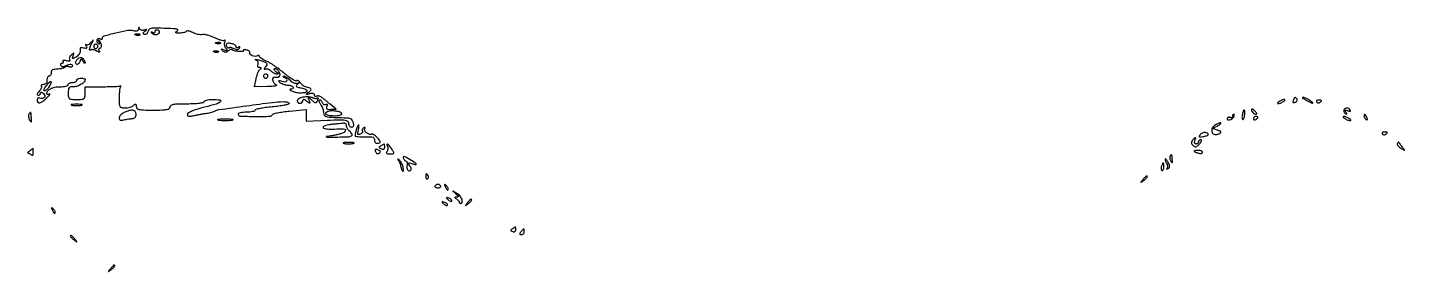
# Model space of a CAD drawing. Extents: x 123 to 7564, y 148 to 3762.
# Drawn here: x 3573 to 4221, y 3647 to 3762 of the extents above; entities that cross this region are included whole.
import ezdxf

# ---------------------------------------------------------------- set-up
doc = ezdxf.new("R2010")
doc.units = 0

msp = doc.modelspace()

# ---------------------------------------------------------------- linework, layer by layer
for points in [[(3625.078947, 3761.133369, -0.13464), (3624.893402, 3760.583384, -0.163544), (3624.463729, 3760.254341, -0.10692), (3623.762206, 3760.172394, -0.039779), (3622.779344, 3760.347452, 0.108887), (3620.02035, 3760.454718, 0.015468), (3614.437437, 3759.270638, 0.00973), (3608.78268, 3757.77007, 0.334709), (3608, 3756.731859, -0.133612), (3607.924808, 3756.4555, -0.190424), (3607.726548, 3756.300625, -0.142619), (3607.425421, 3756.299576, -0.06854), (3607.069098, 3756.457295, 0.100828), (3606.669126, 3756.604475, 0.098348), (3606.239685, 3756.585377, 0.097513), (3605.847224, 3756.403043, 0.097277), (3605.552786, 3756.08541, 0.122829), (3605.419622, 3755.668465, 0.100768), (3605.483269, 3755.203881, 0.091035), (3605.735154, 3754.762499, 0.079435), (3606.138197, 3754.41459, 0.032296), (3606.63553, 3754.149953, 0.39753), (3606.821037, 3754.213973, 0.237357), (3606.825078, 3754.472238, 0.018816), (3606.494183, 3755.095492, -0.016184), (3606.221268, 3755.603071, -0.132411), (3606.170066, 3755.858705, -0.551891), (3606.269733, 3755.912714, -0.056648), (3606.535286, 3755.721056, -0.103999), (3607.255181, 3754.723687, -0.08342), (3607.585393, 3753.438503, -0.1143), (3607.436272, 3752.399645, -0.309505), (3606.852499, 3752, 0.140028), (3606.539352, 3751.910547, 0.191222), (3606.36672, 3751.676943, 0.138231), (3606.372476, 3751.32133, 0.065762), (3606.56166, 3750.900232, -0.072928), (3606.751144, 3750.46184, -0.485002), (3606.628536, 3750.297432, -0.11809), (3606.195721, 3750.388883, -0.01202), (3605.25216, 3750.865048, 0.035541), (3604.444307, 3751.226146, 0.04641), (3603.661794, 3751.431413, 0.054202), (3603.011667, 3751.467522, 0.185222), (3602.631483, 3751.29815, -0.29306), (3602.231095, 3751.210613, -0.352437), (3602.039404, 3751.531715, -0.058815), (3602.343171, 3752.68761, -0.018887), (3603.055166, 3754.315741, 0.001388), (3603.729098, 3755.720765, 0.283273), (3603.713269, 3755.867285, 0.481273), (3603.605931, 3755.868787, 0.001792), (3602.706289, 3754.765544, -0.047174), (3602.109192, 3754.155636, -0.069547), (3601.476321, 3753.75633, -0.092715), (3600.907702, 3753.617729, -0.200062), (3600.490798, 3753.765544, 0.070104), (3600.249886, 3753.928829, 0.55748), (3600.157617, 3753.870793, 0.114062), (3600.22216, 3753.601147, 0.015921), (3600.496047, 3753.092476, -0.048193), (3600.801212, 3752.426112, -0.330841), (3600.699121, 3752.102819, -0.200618), (3600.27457, 3752.003444, -0.022436), (3599.283143, 3752.215705, 0.034569), (3598.312218, 3752.399081, 0.180098), (3597.791832, 3752.272385, 0.247181), (3597.577665, 3751.871782, 0.064408), (3597.669696, 3751.123229, -0.124983), (3597.671369, 3750.392983, -0.072919), (3597.334935, 3749.579072, -0.064131), (3596.718869, 3748.794445, -0.056198), (3595.897939, 3748.150981, -0.007408), (3594.578537, 3747.364203, -0.196195), (3594.179479, 3747.309829, -0.424595), (3594.042141, 3747.552108, -0.019764), (3594.377906, 3748.542424, 0.011065), (3594.724656, 3749.509493, 0.356762), (3594.641728, 3749.727673, 0.303139), (3594.388688, 3749.710829, 0.009397), (3593.533903, 3749.028137, 0.059058), (3593.003849, 3748.470554, 0.070533), (3592.655711, 3747.835231, 0.08304), (3592.534892, 3747.222714, 0.146695), (3592.667382, 3746.72917, -0.158396), (3592.760928, 3746.345898, -0.306247), (3592.57363, 3746.109071, -0.114736), (3592.041375, 3746.067031, -0.026537), (3591.154992, 3746.249218, 0.031261), (3590.363101, 3746.404205, 0.085703), (3589.795696, 3746.381374, 0.221554), (3589.54813, 3746.194238, 0.266299), (3589.557637, 3745.906741, -0.100926), (3589.684758, 3745.561074, -0.17748), (3589.624995, 3745.266355, -0.167729), (3589.384288, 3745.068877, -0.088908), (3589, 3745, 0.103494), (3588.622705, 3744.921059, 0.179156), (3588.394897, 3744.701458, 0.165631), (3588.354845, 3744.371814, 0.086767), (3588.510081, 3743.983688, 0.116), (3588.840427, 3743.652775, 0.101027), (3589.300578, 3743.482762, 0.093736), (3589.82056, 3743.500646, 0.084543), (3590.319098, 3743.705568, -0.048346), (3591.652368, 3744.369559, -0.084844), (3592.85766, 3744.609069, -0.145317), (3593.671792, 3744.390978, -0.260794), (3594, 3743.804527, -0.161082), (3593.886476, 3743.461291, -0.151617), (3593.588094, 3743.243272, -0.110805), (3593.134317, 3743.193446, -0.063852), (3592.597766, 3743.32411, 0.05401), (3592.010855, 3743.479294, 0.054833), (3591.407365, 3743.504062, 0.060404), (3590.877699, 3743.402636, 0.119448), (3590.514432, 3743.181099, -0.090761), (3590.122335, 3742.910326, -0.030626), (3589.470385, 3742.663354, -0.029292), (3588.700385, 3742.47303, -0.029665), (3587.916667, 3742.375, 0.00888), (3585.560113, 3742.179229, 0.086676), (3584.601221, 3741.910167, 0.200064), (3584.153505, 3741.409275, 0.083817), (3584, 3740.5, -0.064853), (3583.925306, 3739.926543, -0.082425), (3583.70625, 3739.440625, -0.098894), (3583.381354, 3739.115568, -0.148195), (3583, 3739, 0.191087), (3582.618118, 3738.848523, 0.088204), (3582.29375, 3738.4125, 0.068025), (3582.073693, 3737.765418, 0.048028), (3582, 3737, -0.07172), (3581.883106, 3736.189264, -0.102443), (3581.541667, 3735.55, -0.11401), (3581.006838, 3735.144249, -0.105888), (3580.333333, 3735, 0.038554), (3579.738102, 3734.954034, 0.10953), (3579.352724, 3734.803526, 0.2467), (3579.233148, 3734.582829, 0.202239), (3579.335515, 3734.331152, -0.225806), (3579.47323, 3733.943361, -0.068493), (3579.321096, 3733.320877, -0.053499), (3578.932883, 3732.58128, -0.036341), (3578.347194, 3731.831152, 0.027844), (3577.741391, 3731.081841, 0.089375), (3577.465655, 3730.505056, 0.231272), (3577.531435, 3730.157192, 0.236611), (3577.845012, 3730, 0.088782), (3578.285992, 3730.078924, 0.09493), (3578.660722, 3730.305332, 0.099941), (3578.911416, 3730.642891, 0.110337), (3579, 3731.039427, -0.197282), (3579.119674, 3731.330929, -0.247291), (3579.394288, 3731.417933, -0.10782), (3579.836167, 3731.234824, -0.03513), (3580.389335, 3730.789427, -0.138605), (3580.997245, 3729.791691, -0.252654), (3580.791816, 3728.886569, -0.203051), (3579.839135, 3728.424008, -0.104822), (3578.50735, 3728.635553, 0.1125), (3578.060143, 3728.699646, 0.147571), (3577.678201, 3728.54942, 0.136391), (3577.422878, 3728.200651, 0.090449), (3577.333333, 3727.709699, 0.191087), (3577.728098, 3726.714472, 0.267416), (3578.623555, 3726.444379, 0.106719), (3580.09275, 3727.140162, 0.030723), (3582, 3728.800676, 0.009815), (3582.885266, 3729.707465, 0.034848), (3583.398438, 3730.336776, 0.294611), (3583.406426, 3730.529581, 0.406343), (3583.25, 3730.572414, -0.052328), (3582.770863, 3730.369786, -0.107809), (3582.367188, 3730.337121, -0.174363), (3582.104689, 3730.473548, -0.188755), (3582, 3730.740983, -0.173361), (3582.460432, 3732.029031, -0.100391), (3583.749672, 3733.080288, -0.074794), (3585.73611, 3733.77102, -0.046367), (3588.2, 3734, 0.024859), (3589.656214, 3734.072444, 0.039498), (3590.88375, 3734.29375, 0.047003), (3591.756138, 3734.613443, 0.289071), (3592, 3735, -0.191087), (3592.151477, 3735.381882, -0.088204), (3592.5875, 3735.70625, -0.068025), (3593.234582, 3735.926307, -0.048028), (3594, 3736, 0.048028), (3594.765418, 3736.073693, 0.068025), (3595.4125, 3736.29375, 0.088204), (3595.848523, 3736.618118, 0.191087), (3596, 3737, -0.191087), (3596.151477, 3737.381882, -0.088204), (3596.5875, 3737.70625, -0.068025), (3597.234582, 3737.926307, -0.048028), (3598, 3738, -0.027026), (3598.766349, 3737.958548, -0.042582), (3599.4125, 3737.832143, -0.052312), (3599.867373, 3737.648967, -0.277684), (3600, 3737.428571, -0.192305), (3599.555148, 3736.314712, -0.061964), (3598.154518, 3735.165567, -0.058288), (3596.33627, 3734.294258, -0.082795), (3594.571429, 3734, 0.044536), (3593.19572, 3733.87722, 0.172724), (3592.464286, 3733.458333, 0.148103), (3592.098087, 3732.626178, 0.030131), (3592, 3731, 0.033956), (3592.120733, 3729.224263, 0.200505), (3592.583333, 3728.4375, 0.14616), (3593.561635, 3728.076799, 0.015744), (3596, 3728, 0.015744), (3598.438365, 3728.076799, 0.14616), (3599.416667, 3728.4375, 0.200505), (3599.879267, 3729.224263, 0.033956), (3600, 3731), (3600, 3734), (3607.418213, 3734, 0.004177), (3610.35648, 3734.024546, 0.005422), (3613.048538, 3734.098731, 0.004127), (3615.298889, 3734.203781, 0.048114), (3616.168213, 3734.336105, -0.012746), (3616.645572, 3734.443714, -0.084827), (3616.888475, 3734.450269, -0.606207), (3616.913033, 3734.38053, -0.077535), (3616.75, 3734.252772, 0.216651), (3616.455175, 3733.851935, 0.016959), (3616.220313, 3732.512273, 0.020677), (3616.05451, 3730.830818, 0.014236), (3616, 3728.916667, 0.010252), (3616.06316, 3725.836688, 0.119737), (3616.392373, 3724.688988, 0.220661), (3617.145137, 3724.153003, 0.04613), (3618.8, 3724, 0.038105), (3619.960023, 3724.088534, 0.034792), (3621.13, 3724.3525, 0.036597), (3622.142664, 3724.739019, 0.087124), (3622.8, 3725.2, -0.02847), (3623.415653, 3725.749269, -0.273085), (3623.75, 3725.795833, -0.272121), (3623.953202, 3725.525534, -0.028321), (3624, 3724.7, 0.214502), (3624.393721, 3723.824471, 0.129774), (3625.426471, 3723.303125, 0.046181), (3627.532674, 3723.055379, 0.006198), (3632, 3723, 0.006994), (3636.191484, 3723.05863, 0.039364), (3638.416667, 3723.296875, 0.093584), (3639.586019, 3723.753078, 0.258593), (3640, 3724.5, -0.258593), (3640.413981, 3725.246922, -0.093584), (3641.583333, 3725.703125, -0.039364), (3643.808516, 3725.94137, -0.006994), (3648, 3726, 0.010616), (3651.198174, 3726.067911, 0.020476), (3653.75, 3726.28125, 0.01702), (3655.659026, 3726.586179, 0.358912), (3656, 3727, -0.295869), (3656.251055, 3727.387127, -0.04382), (3657.175, 3727.70625, -0.037669), (3658.467056, 3727.92761, -0.023598), (3660, 3728, -0.034756), (3663.397191, 3727.763572, -0.622326), (3663.660482, 3726.965005, -0.123515), (3661.753193, 3725.847125, -0.010905), (3656.317055, 3724.386155, 0.014144), (3653.283839, 3723.549877, 0.021712), (3650.715991, 3722.639436, 0.019267), (3648.74721, 3721.753915, 0.202276), (3648.183127, 3721.098214, 0.143918), (3648.167145, 3720.468927, 0.27701), (3648.516823, 3720.129959, 0.095771), (3649.382157, 3720.096697, 0.014064), (3651.116071, 3720.413407, -0.004584), (3652.613924, 3720.716448, -0.003133), (3654.320662, 3721.034413, -0.003157), (3655.969846, 3721.320238, -0.006374), (3657.273417, 3721.520648, 0.016071), (3658.413718, 3721.718663, 0.015756), (3659.546567, 3721.990596, 0.015849), (3660.523776, 3722.29159, 0.055829), (3661.117217, 3722.572444, -0.103767), (3662.853498, 3723.19991, -0.001042), (3675.925552, 3725.014119, -0.002812), (3688.10493, 3726.608867, -0.027858), (3693.25, 3726.96378, -0.030902), (3694.303553, 3726.912522, -0.048186), (3695.192187, 3726.726184, -0.061916), (3695.808681, 3726.445931, -0.260796), (3696, 3726.104081, -0.34502), (3695.700375, 3725.721556, -0.010996), (3693.65, 3725.263315, -0.016979), (3691.066976, 3724.836044, -0.010422), (3688, 3724.5, 0.010422), (3684.933024, 3724.163956, 0.016979), (3682.35, 3723.736685, 0.010996), (3680.299625, 3723.278444, 0.34502), (3680, 3722.895919, -0.309583), (3679.761698, 3722.54793, -0.037406), (3678.825, 3722.263176, -0.033989), (3677.533107, 3722.064765, -0.021113), (3676, 3722, 0.023598), (3674.467056, 3721.92761, 0.037669), (3673.175, 3721.70625, 0.04382), (3672.251055, 3721.387127, 0.295869), (3672, 3721, 0.40439), (3672.820561, 3720.151348, 0.006886), (3679.909649, 3720.010381, 0.007191), (3686.999995, 3720.069037, 0.307659), (3688.166667, 3720.901218, -0.249291), (3688.599121, 3721.286602, -0.010448), (3690.678646, 3721.748108, -0.015923), (3693.255805, 3722.178963, -0.010412), (3696.25, 3722.518706), (3704, 3723.234975), (3704, 3720.538379), (3704, 3717.841783), (3714, 3718.2275, -0.003909), (3719.977393, 3718.41127, -0.041038), (3722.419567, 3718.266734, -0.140447), (3723.556736, 3717.758617, -0.221394), (3724, 3716.806608, 0.076296), (3724.105938, 3716.116396, 0.089456), (3724.413124, 3715.530691, 0.100749), (3724.870038, 3715.139148, 0.127607), (3725.40638, 3715, 0.121219), (3725.968104, 3715.138214, 0.169691), (3726.318305, 3715.512551, 0.120594), (3726.429127, 3716.136109, 0.047946), (3726.289749, 3717, 0.08046), (3725.711504, 3718.30764, 0.180812), (3724.851895, 3718.942474, 0.0602), (3723.178536, 3719.209255, 0.003506), (3718, 3719.368968, -0.01), (3714.785624, 3719.509906, -0.083865), (3713.376098, 3719.841656, -0.189054), (3712.68141, 3720.518233, -0.0939), (3712.3874, 3721.73198, 0.044944), (3712.250842, 3722.699384, 0.03086), (3711.931906, 3723.761333, 0.031186), (3711.493637, 3724.753878, 0.053691), (3710.994899, 3725.506146, -0.04135), (3710.550444, 3726.141969, -0.057719), (3710.27279, 3726.777135, -0.072846), (3710.190346, 3727.317651, -0.200453), (3710.333961, 3727.667294, -0.230512), (3710.620612, 3727.766213, -0.141918), (3710.955673, 3727.623454, -0.085654), (3711.295745, 3727.231924, -0.044499), (3711.581246, 3726.648872, 0.070135), (3711.901116, 3726.072223, 0.100362), (3712.337889, 3725.685845, 0.123725), (3712.819757, 3725.548325, 0.147397), (3713.274724, 3725.669788, -0.082574), (3713.670782, 3725.832035, -0.340389), (3713.891013, 3725.730459, -0.180784), (3713.933761, 3725.38962, -0.03338), (3713.743679, 3724.774423, 0.086174), (3713.599996, 3724.044969, 0.242198), (3713.820836, 3723.590911, 0.146492), (3714.440646, 3723.36329, 0.029305), (3715.631566, 3723.360378), (3718.11565, 3723.5), (3715.307825, 3725.774839, -0.000065), (3714.140233, 3726.721049, -0.000062), (3712.953904, 3727.682942, -0.000061), (3711.905883, 3728.533122, -0.000221), (3711.237379, 3729.076056, 0.062607), (3710.680969, 3729.422965, 0.062473), (3710.05561, 3729.621679, 0.068354), (3709.458792, 3729.649385, 0.116388), (3708.987379, 3729.4922, -0.096311), (3708.610757, 3729.349774, -0.174122), (3708.290042, 3729.406569, -0.171506), (3708.075497, 3729.655659, -0.093098), (3708, 3730.057614, 0.186466), (3707.83148, 3730.493781, 0.143261), (3707.39209, 3730.762459, 0.088718), (3706.681566, 3730.824615, 0.039295), (3705.75, 3730.666368, -0.003555), (3704.315699, 3730.315817, -0.323624), (3704.126069, 3730.394515, -0.383105), (3704.159699, 3730.579042, -0.004057), (3705.27939, 3731.43147, 0.064122), (3706.192909, 3732.318441, 0.342674), (3706.200582, 3732.968269, 0.155948), (3705.413398, 3733.52189, 0.016792), (3703.239502, 3734.123409, -0.103329), (3702.879061, 3734.294108, -0.025348), (3702.374059, 3734.718521, -0.02488), (3701.833314, 3735.274558, -0.022587), (3701.331761, 3735.899193, 0.048896), (3700.83217, 3736.458474, 0.076308), (3700.297149, 3736.817999, 0.106031), (3699.813218, 3736.930328, 0.203284), (3699.450182, 3736.783516, -0.326785), (3698.931389, 3736.703139, -0.018736), (3697.44285, 3737.546451, -0.022707), (3695.631929, 3738.780918, -0.0141), (3693.618421, 3740.382454, 0.013394), (3691.42039, 3742.135832, 0.011967), (3689.048849, 3743.838294, 0.012098), (3686.844572, 3745.265174, 0.036114), (3685.25, 3746.091477, -0.019776), (3684.005087, 3746.685866, -0.028139), (3682.954688, 3747.317307, -0.027372), (3682.182578, 3747.90702, -0.219373), (3682, 3748.303128, 0.137176), (3681.926227, 3748.566969, 0.190924), (3681.732759, 3748.713491, 0.140158), (3681.438537, 3748.711249, 0.066962), (3681.090242, 3748.555773, -0.158896), (3680.011877, 3748.293688, -0.075908), (3678.606969, 3748.620071, -0.096665), (3677.58469, 3749.278965, -0.353488), (3677.494496, 3749.991095, 0.244808), (3677.519402, 3750.329787, 0.113366), (3677.25102, 3750.695923, 0.073018), (3676.715028, 3751.036997, 0.041313), (3675.987373, 3751.293051, 0.028569), (3675.254248, 3751.440637, 0.075686), (3674.720938, 3751.435543, 0.199328), (3674.479063, 3751.285869, 0.302975), (3674.470759, 3751.047313, -0.561349), (3674.234792, 3750.582153, -0.037088), (3672.394447, 3750.574479, -0.031171), (3670.304201, 3750.852631, -0.148779), (3669.253705, 3751.412961, 0.196856), (3668.934094, 3751.546833, 0.07416), (3668.444699, 3751.477801, 0.058807), (3667.871427, 3751.23159, 0.042421), (3667.299628, 3750.833706, -0.05055), (3666.568404, 3750.342298, -0.129948), (3665.953501, 3750.196863, -0.135069), (3665.362244, 3750.376339, -0.056557), (3664.707618, 3750.901627, -0.017294), (3664.132265, 3751.522954, -0.455881), (3664.16096, 3751.722179, -0.222726), (3664.452426, 3751.761464, -0.008803), (3665.5, 3751.412067, 0.009619), (3666.55408, 3751.062409, 0.228296), (3666.855168, 3751.10725, 0.436444), (3666.88784, 3751.321958, 0.018394), (3666.328145, 3751.974676, -0.078459), (3665.923081, 3752.58095, -0.057887), (3665.671245, 3753.349199, -0.057876), (3665.602192, 3754.154889, -0.078344), (3665.737474, 3754.871855, 0.025577), (3665.913488, 3755.458005, 0.114611), (3665.917885, 3755.814006, 0.400054), (3665.776447, 3755.90949, 0.142748), (3665.535508, 3755.792845, -0.220784), (3665.010339, 3755.630476, -0.031522), (3663.876276, 3755.857723, -0.030941), (3662.486216, 3756.322465, -0.021812), (3660.986804, 3757.006732, 0.026401), (3659.399114, 3757.713759, 0.026263), (3657.743006, 3758.250927, 0.027208), (3656.250387, 3758.563972, 0.085856), (3655.231886, 3758.544657, -0.068031), (3654.284069, 3758.493044, -0.03157), (3653.061877, 3758.670979, -0.030548), (3651.781353, 3759.023676, -0.037201), (3650.638196, 3759.512681, 0.030494), (3649.604286, 3759.971435, 0.045787), (3648.652399, 3760.229894, 0.056394), (3647.90451, 3760.275535, 0.246176), (3647.535173, 3760.056911, -0.155052), (3647.17223, 3759.745224, -0.037297), (3646.411873, 3759.48703, -0.034776), (3645.452954, 3759.309295, -0.028444), (3644.411475, 3759.25, -0.014946), (3643.216045, 3759.285741, -0.134791), (3642.72512, 3759.452659, -0.450077), (3642.690276, 3759.720751, -0.072483), (3643.143237, 3760.109687, 0.183508), (3643.562934, 3760.669825, 0.439566), (3643.322547, 3761.06347, 0.035652), (3641.614969, 3761.274581, 0.001658), (3635.787985, 3761.556932, 0.010685), (3632.615641, 3761.632228, 0.065028), (3630.990767, 3761.423907, 0.136506), (3630.054658, 3760.877035, 0.116374), (3629.465989, 3759.892841, -0.057837), (3629.156235, 3759.204543, -0.092803), (3628.731227, 3758.723371, -0.12767), (3628.263407, 3758.521012, -0.178836), (3627.821241, 3758.610479, -0.11163), (3627.476971, 3758.94828, -0.194932), (3627.403577, 3759.335104, -0.139208), (3627.62323, 3759.763092, -0.04995), (3628.143237, 3760.219332, 0.006774), (3628.841403, 3760.732559, 0.415325), (3628.860458, 3760.87175, 0.311027), (3628.703141, 3760.923268, 0.005614), (3627.814608, 3760.650509, -0.070147), (3627.13406, 3760.534383, -0.080735), (3626.481637, 3760.621123, -0.091963), (3625.957664, 3760.891718, -0.131835), (3625.643555, 3761.306177, 0.021269), (3625.412641, 3761.811144, 0.364004), (3625.256816, 3761.877243, 0.29467), (3625.134584, 3761.732318, 0.017462)], [(3634.825, 3759.496945, -0.168337), (3634.227943, 3758.731112, -0.126236), (3633.206947, 3758.388321, -0.121994), (3632.119441, 3758.575016, -0.152265), (3631.349462, 3759.243575, -0.039272), (3631.146525, 3759.638118, -0.351014), (3631.196532, 3759.812954, -0.269018), (3631.405882, 3759.832155, -0.029869), (3631.845492, 3759.595492, 0.075745), (3632.287012, 3759.407583, 0.152878), (3632.660863, 3759.42713, 0.186902), (3632.908312, 3759.646438, 0.119584), (3633, 3760.024316, -0.100539), (3633.082876, 3760.432308, -0.135789), (3633.315781, 3760.725841, -0.136687), (3633.665131, 3760.856716, -0.102482), (3634.075, 3760.808333, -0.087742), (3634.46079, 3760.599183, -0.095152), (3634.73875, 3760.2753, -0.10085), (3634.866445, 3759.888012, -0.111993)], [(3604, 3753, 0.099038), (3604.076342, 3752.618362, 0.097945), (3604.29375, 3752.29375, 0.097945), (3604.618362, 3752.076342, 0.099038), (3605, 3752, 0.099038), (3605.381638, 3752.076342, 0.097945), (3605.70625, 3752.29375, 0.097945), (3605.923658, 3752.618362, 0.099038), (3606, 3753, 0.099038), (3605.923658, 3753.381638, 0.097945), (3605.70625, 3753.70625, 0.097945), (3605.381638, 3753.923658, 0.099038), (3605, 3754, 0.099038), (3604.618362, 3753.923658, 0.097945), (3604.29375, 3753.70625, 0.097945), (3604.076342, 3753.381638, 0.099038)], [(3625.729167, 3758.395833, -0.126455), (3625.402231, 3758.202593, -0.060344), (3624.916927, 3758.123424, -0.05415), (3624.359369, 3758.160852, -0.051402), (3623.8125, 3758.316886, -0.054073), (3623.395823, 3758.538436, -0.470617), (3623.37858, 3758.720685, -0.168741), (3623.670344, 3758.862007, -0.018894), (3624.416667, 3758.921053, -0.028489), (3625.112848, 3758.910055, -0.077125), (3625.592839, 3758.799335, -0.208169), (3625.77538, 3758.614691, -0.296942)], [(3663.729167, 3754.395833, -0.126455), (3663.402231, 3754.202593, -0.060344), (3662.916927, 3754.123424, -0.05415), (3662.359369, 3754.160852, -0.051402), (3661.8125, 3754.316886, -0.054073), (3661.395823, 3754.538436, -0.470617), (3661.37858, 3754.720685, -0.168741), (3661.670344, 3754.862007, -0.018894), (3662.416667, 3754.921053, -0.028489), (3663.112848, 3754.910055, -0.077125), (3663.592839, 3754.799335, -0.208169), (3663.77538, 3754.614691, -0.296942)], [(3666.484684, 3753.975218, 0.12066), (3666.365559, 3753.607659, 0.100718), (3666.417877, 3753.199563, 0.091739), (3666.634594, 3752.81324, 0.080933), (3666.983688, 3752.510081, 0.041135), (3667.373694, 3752.311308, 0.089178), (3667.701458, 3752.241021, 0.166345), (3667.912815, 3752.305549, 0.240696), (3668, 3752.476167, -0.398007), (3668.142812, 3752.627155, -0.070256), (3668.569673, 3752.590941, -0.04407), (3669.19508, 3752.388538, -0.022583), (3669.939312, 3752.032479, 0.035961), (3670.879009, 3751.613394, 0.09845), (3671.594386, 3751.50429, 0.138475), (3672.149199, 3751.688224, 0.105868), (3672.59382, 3752.151804, 0.028766), (3672.843078, 3752.612373, 0.314545), (3672.809154, 3752.808878, 0.31702), (3672.613665, 3752.843716, 0.028992), (3672.154508, 3752.595492, -0.059905), (3671.712159, 3752.390526, -0.128178), (3671.339137, 3752.36839, -0.191402), (3671.095345, 3752.526006, -0.155906), (3671, 3752.824352, 0.270029), (3670.515576, 3753.655931, 0.066667), (3668.991466, 3754.269463, 0.066043), (3667.346718, 3754.463902, 0.256141)], [(3599.763631, 3745.9375, -0.007455), (3599.967778, 3745.135085, -0.501493), (3599.889665, 3745.041487, -0.226955), (3599.723472, 3745.132429, -0.004175), (3599.129926, 3745.971975, 0.024886), (3598.534604, 3746.744112, 0.257614), (3598.171861, 3746.880633, 0.246747), (3597.852015, 3746.648343, 0.023111), (3597.44901, 3745.727718, -0.058389), (3597.127235, 3745.114226, -0.089149), (3596.706655, 3744.68697, -0.119202), (3596.257895, 3744.508687, -0.175378), (3595.846657, 3744.594771, -0.324395), (3595.514734, 3745.4026, -0.109255), (3596.107862, 3746.61446, -0.091346), (3597.24662, 3747.604802, -0.217162), (3598.337585, 3747.720805, -0.093383), (3598.763283, 3747.483816, -0.050557), (3599.18442, 3747.054315, -0.047931), (3599.538084, 3746.513031, -0.054784)], [(3662.729167, 3750.395833, -0.126455), (3662.402231, 3750.202593, -0.060344), (3661.916927, 3750.123424, -0.05415), (3661.359369, 3750.160852, -0.051402), (3660.8125, 3750.316886, -0.054073), (3660.395823, 3750.538436, -0.470617), (3660.37858, 3750.720685, -0.168741), (3660.670344, 3750.862007, -0.018894), (3661.416667, 3750.921053, -0.028489), (3662.112848, 3750.910055, -0.077125), (3662.592839, 3750.799335, -0.208169), (3662.77538, 3750.614691, -0.296942)], [(3683.543591, 3745.983427, -0.019807), (3685.024027, 3745.352389, -0.170069), (3685.528128, 3744.854246, -0.245694), (3685.511713, 3744.255627, -0.043061), (3684.85869, 3743.291468, 0.016707), (3684.385955, 3742.667007, 0.106057), (3684.23062, 3742.302909, 0.527398), (3684.338964, 3742.193109, 0.090632), (3684.66938, 3742.317233, -0.135221), (3685.228974, 3742.472893, -0.074006), (3685.93858, 3742.369095, -0.064866), (3686.683747, 3742.034053, -0.058394), (3687.347952, 3741.509191, 0.041409), (3688.02303, 3740.937541, 0.038018), (3688.801988, 3740.466516, 0.040212), (3689.564577, 3740.155296, 0.09195), (3690.178571, 3740.078947, 0.012687), (3690.834577, 3740.134872, 0.347711), (3690.94992, 3740.248905, 0.326182), (3690.86819, 3740.395445, 0.011978), (3690.25, 3740.662281, -0.071224), (3689.772104, 3740.939557, -0.062637), (3689.367188, 3741.350721, -0.065538), (3689.093045, 3741.827588, -0.098026), (3689, 3742.297619, -0.240123), (3689.145772, 3742.583653, -0.23432), (3689.46547, 3742.637812, -0.092138), (3689.982198, 3742.371238, -0.031351), (3690.618324, 3741.810247, -0.10689), (3691.494554, 3740.450483, -0.180627), (3691.497307, 3739.111458, -0.240959), (3690.670195, 3738.352355, -0.160367), (3689.35868, 3738.415856, 0.306791), (3688.480526, 3738.211221, 0.234937), (3688.195753, 3737.239207, 0.114231), (3688.819852, 3735.779318, 0.129179), (3690, 3734.820285, -0.614255), (3690.01141, 3734.559106, -0.085831), (3689.337621, 3734.31959, -0.028523), (3687.792114, 3734.143778, -0.011063), (3685.638709, 3734.070285), (3679.777418, 3734), (3680.480493, 3737.747708, -0.024089), (3680.834753, 3739.236448, -0.027911), (3681.317265, 3740.611015, -0.028681), (3681.849152, 3741.710017, -0.124644), (3682.341783, 3742.232395, 0.025199), (3682.840807, 3742.586454, 0.298863), (3682.912433, 3742.800789, 0.308421), (3682.744423, 3742.946415, 0.02614), (3682.143011, 3742.984687, -0.112783), (3681.659769, 3743.100847, -0.151918), (3681.33627, 3743.409579, -0.136039), (3681.223559, 3743.876622, -0.083391), (3681.336834, 3744.435392, 0.08212), (3681.456954, 3745.020339, 0.090662), (3681.375159, 3745.591801, 0.098459), (3681.106956, 3746.061008, 0.117756), (3680.693823, 3746.356445, -0.106285), (3680.16042, 3746.719911, -0.707074), (3680.253293, 3746.902728, -0.038677), (3681.735705, 3746.590683, -0.019637)], [(3684, 3739, 0.099038), (3684.076342, 3738.618362, 0.097945), (3684.29375, 3738.29375, 0.097945), (3684.618362, 3738.076342, 0.099038), (3685, 3738, 0.099038), (3685.381638, 3738.076342, 0.097945), (3685.70625, 3738.29375, 0.097945), (3685.923658, 3738.618362, 0.099038), (3686, 3739, 0.099038), (3685.923658, 3739.381638, 0.097945), (3685.70625, 3739.70625, 0.097945), (3685.381638, 3739.923658, 0.099038), (3685, 3740, 0.099038), (3684.618362, 3739.923658, 0.097945), (3684.29375, 3739.70625, 0.097945), (3684.076342, 3739.381638, 0.099038)], [(3583.045837, 3734.085646, -0.034899), (3582.544112, 3733.287454, -0.041134), (3581.960389, 3732.612659, -0.045635), (3581.383601, 3732.142204, -0.149346), (3580.918131, 3732, -0.374626), (3580.686366, 3732.202001, -0.113726), (3580.731535, 3732.705605, -0.055983), (3581.084377, 3733.479489, -0.02565), (3581.703315, 3734.402059, -0.013729), (3583.135648, 3736.211239, -0.283536), (3583.766362, 3736.421027, -0.47168), (3583.981101, 3735.985264, -0.016948)], [(3696.438968, 3737.067439, 0.055105), (3697.234426, 3736.362511, 0.055938), (3698.160806, 3735.852481, 0.06141), (3699.078364, 3735.599678, 0.114045), (3699.843956, 3735.661771, -0.003923), (3700.825551, 3735.965619, -0.417088), (3700.937223, 3735.904908, -0.315657), (3700.889128, 3735.764027, -0.00329), (3700, 3735.124259, 0.071107), (3699.398774, 3734.553834, 0.382188), (3699.42378, 3734.140396, 0.133629), (3700.034506, 3733.795093, 0.012511), (3701.733769, 3733.408173, -0.044954), (3703.904801, 3732.763365, -0.36937), (3704.349454, 3731.918756, -0.307462), (3703.572113, 3731.192905, -0.040089), (3701.190983, 3731.015313, -0.058437), (3699.147613, 3731.266743, -0.044586), (3697.012651, 3731.993931, -0.207482), (3696.469066, 3732.584211, -0.512259), (3696.75, 3732.984687, 0.108349), (3697.822997, 3733.233779, 0.485626), (3697.94509, 3733.773, 0.155996), (3697.013347, 3734.383188, 0.053173), (3695.398826, 3734.650468, -0.038741), (3694.319157, 3734.797397, -0.033973), (3693.225069, 3735.11274, -0.035514), (3692.274156, 3735.536863, -0.080493), (3691.649532, 3736.012863, -0.031015), (3691.157086, 3736.601121, -0.469361), (3691.213235, 3736.827901, -0.177281), (3691.599363, 3736.866446, -0.010497), (3692.75, 3736.545007, 0.08189), (3694.174885, 3736.358736, 0.262958), (3694.962581, 3736.839186, 0.33936), (3694.847744, 3737.622829, 0.097162), (3693.75, 3738.337719, -0.026648), (3693.304021, 3738.545943, -0.208184), (3693.164896, 3738.721478, -0.405878), (3693.240699, 3738.85654, -0.054118), (3693.595012, 3738.921053, -0.12677), (3694.133613, 3738.82292, -0.036317), (3694.882117, 3738.409119, -0.034039), (3695.688948, 3737.801255, -0.030387)], [(3709.42137, 3728.754703, -0.211471), (3709.604856, 3728.825574, -0.398034), (3709.705987, 3728.720225, -0.075155), (3709.647804, 3728.315202, -0.018428), (3709.429297, 3727.676348, -0.031653), (3708.964364, 3726.661761, -0.279186), (3708.557306, 3726.421445, -0.167424), (3708.007084, 3726.617918, -0.011225), (3706.706879, 3727.706828, 0.00311), (3705.335411, 3728.893813, 0.197424), (3705.039051, 3728.991156, 0.488645), (3704.928892, 3728.826372, 0.007794), (3705.353327, 3727.608556, -0.009239), (3705.739478, 3726.490202, -0.370235), (3705.646775, 3726.267961, -0.289674), (3705.375789, 3726.294459, -0.007183), (3704.360271, 3727.108556, 0.024089), (3703.488846, 3727.760013, 0.132448), (3702.938739, 3727.948695, 0.241244), (3702.549694, 3727.781272, 0.091834), (3702.254045, 3727.25, -0.11234), (3701.692117, 3726.330178, -0.223597), (3700.910435, 3726.037116, -0.250016), (3700.253773, 3726.459175, -0.128083), (3700, 3727.433578, -0.281965), (3700.642724, 3728.482688, -0.069788), (3702.634097, 3729.169521, -0.062242), (3705.070275, 3729.336548, -0.095152), (3707.118517, 3728.82313, 0.047502), (3707.788381, 3728.585871, 0.053993), (3708.462618, 3728.492515, 0.061721), (3709.041997, 3728.546893, 0.143098)], [(4162, 3727, 0.027796), (4161.485814, 3726.625641, 0.102785), (4161.234375, 3726.315379, 0.335455), (4161.267727, 3726.122372, 0.190341), (4161.5, 3726.030626, 0.067616), (4161.987337, 3726.096832, 0.024967), (4162.646875, 3726.315379, 0.024204), (4163.352293, 3726.628962, 0.026766), (4164, 3727, 0.027796), (4164.514186, 3727.374359, 0.102785), (4164.765625, 3727.684621, 0.335455), (4164.732273, 3727.877628, 0.190341), (4164.5, 3727.969374, 0.067616), (4164.012663, 3727.903168, 0.024967), (4163.353125, 3727.684621, 0.024204), (4162.647707, 3727.371038, 0.026766)], [(4168.657916, 3727.550928, 0.051608), (4168.493177, 3726.939743, 0.239714), (4168.601415, 3726.602299, 0.241428), (4168.936961, 3726.492566, 0.052218), (4169.545184, 3726.655712, 0.066562), (4170.055808, 3726.934228, 0.097234), (4170.402011, 3727.309843, 0.122934), (4170.531775, 3727.720344, 0.155001), (4170.435239, 3728.104785, 0.044472), (4169.906647, 3728.811106, 0.293393), (4169.500895, 3728.922826, 0.204288), (4169.118312, 3728.597219, 0.024065)], [(4173.083333, 3728.635455, 0.052241), (4173.36807, 3728.43458, 0.005038), (4174.111979, 3728.02825, 0.006362), (4175.01216, 3727.562886, 0.004985), (4176, 3727.080288, 0.001053), (4177.688401, 3726.280547, 0.260205), (4177.849775, 3726.291678, 0.508695), (4177.85537, 3726.39989, 0.001461), (4176.55887, 3727.444834, 0.047554), (4175.248584, 3728.304069, 0.038854), (4173.709106, 3728.968987, 0.186537), (4173.132133, 3728.946594, 0.551243)], [(4179.613087, 3726.817021, 0.108766), (4179.88478, 3726.536973, 0.099739), (4180.257398, 3726.385962, 0.095385), (4180.673795, 3726.387618, 0.090093), (4181.069098, 3726.542705, 0.02679), (4181.852054, 3727.086603, 0.350126), (4181.929499, 3727.40792, 0.269722), (4181.618676, 3727.623697, 0.019984), (4180.543989, 3727.666667, 0.059057), (4180.024148, 3727.605052, 0.126631), (4179.669932, 3727.417083, 0.191218), (4179.534562, 3727.139071, 0.158515)], [(3573.504895, 3721.00792, 0.118045), (3573.338758, 3720.50418, 0.052895), (3573.35428, 3719.802616, 0.04826), (3573.530828, 3719.028601, 0.047411), (3573.853167, 3718.297893, 0.018392), (3574.374249, 3717.442207, 0.506817), (3574.599481, 3717.431193, 0.180088), (3574.723773, 3717.799913, 0.00669), (3574.657289, 3719.289267, 0.004736), (3574.520645, 3721.311681, 0.129144), (3574.346942, 3721.81259, 0.509253), (3574.074789, 3721.82296, 0.028323)], [(3593.75, 3725.294267, 0.029693), (3594.774707, 3725.159351, 0.017887), (3596, 3725.115502, 0.017887), (3597.225293, 3725.159351, 0.029693), (3598.25, 3725.294267, 0.142433), (3598.560023, 3725.453014, 0.611425), (3598.517188, 3725.600334, 0.039503), (3597.61149, 3725.701569, 0.008087), (3596, 3725.727636, 0.008087), (3594.38851, 3725.701569, 0.039503), (3593.482812, 3725.600334, 0.611425), (3593.439977, 3725.453014, 0.142433)], [(3618.25, 3721.779505, 0.04864), (3617.389326, 3721.255866, 0.051002), (3616.660937, 3720.583133, 0.056564), (3616.162306, 3719.869969, 0.124937), (3616, 3719.230554, 0.113634), (3616.14267, 3718.610899, 0.190451), (3616.531289, 3718.254766, 0.121446), (3617.21186, 3718.170144, 0.035974), (3618.25, 3718.369714, -0.015772), (3619.239365, 3718.601675, -0.01145), (3620.353125, 3718.799577, -0.011588), (3621.419939, 3718.938811, -0.024706), (3622.25, 3718.986345, 0.09622), (3622.970772, 3719.132192, 0.116482), (3623.529543, 3719.533994, 0.107274), (3623.880088, 3720.173035, 0.072124), (3624, 3721, 0.167628), (3623.566942, 3722.25543, 0.195359), (3622.478933, 3722.879255, 0.108559), (3620.680715, 3722.732328, 0.037912)], [(3714.25, 3722.287583, 0.100407), (3713.184548, 3721.636245, 0.479472), (3713.228907, 3721.023216, 0.122576), (3714.507562, 3720.541276, 0.022578), (3717.040963, 3720.360179, 0.021639), (3718.624191, 3720.387183, 0.045246), (3719.841587, 3720.572116, 0.071222), (3720.593449, 3720.875378, 0.355694), (3720.743067, 3721.2708, 0.234774), (3720.017665, 3721.999768, 0.042857), (3718.113454, 3722.467769, 0.044547), (3715.967885, 3722.610224, 0.081637)], [(4140, 3719.940983, -0.098926), (4139.928183, 3719.581552, -0.176081), (4139.726548, 3719.362055, -0.169366), (4139.42443, 3719.318355, -0.090666), (4139.069098, 3719.457295, 0.098778), (4138.670023, 3719.605987, 0.097883), (4138.243077, 3719.590866, 0.098006), (4137.854417, 3719.414527, 0.0993), (4137.564335, 3719.104097, 0.172277), (4137.493301, 3718.774659, 0.22878), (4137.658583, 3718.521641, 0.124747), (4138.078187, 3718.394544, 0.047944), (4138.691028, 3718.425158, 0.118079), (4139.77817, 3718.860383, 0.08046), (4140.732245, 3719.797521, 0.165615), (4140.987043, 3720.60536, 0.407575), (4140.583333, 3721, 0.17612), (4140.360727, 3720.919079, 0.092762), (4140.171354, 3720.688914, 0.072929), (4140.043166, 3720.346148, 0.053119)], [(4144.710511, 3721.000996, 0.035403), (4144.561413, 3720.204277, 0.046191), (4144.545175, 3719.463209, 0.053867), (4144.650859, 3718.875887, 0.184955), (4144.881739, 3718.573089, 0.341192), (4145.161696, 3718.602321, 0.097361), (4145.430887, 3718.983375, 0.056189), (4145.650142, 3719.671002, 0.028466), (4145.776657, 3720.572093, 0.013178), (4145.884654, 3722.491014, 0.314324), (4145.604343, 3722.919583, 0.433652), (4145.222768, 3722.741866, 0.0152)], [(4149, 3723.098444, 0.157897), (4149.254536, 3722.312518, 0.069007), (4150.021539, 3721.512308, 0.076948), (4150.892915, 3721.018937, 0.301864), (4151.465672, 3721.149864, 0.297152), (4151.505656, 3721.367062, 0.045304), (4151.28958, 3721.775917, 0.03842), (4150.911277, 3722.269923, 0.023968), (4150.399141, 3722.789427, 0.036357), (4149.861158, 3723.217338, 0.09576), (4149.410998, 3723.412089, 0.218285), (4149.126309, 3723.350678, 0.236389)], [(4192.542705, 3723.069098, 0.124968), (4192.413429, 3722.658364, 0.100781), (4192.480308, 3722.199089, 0.090333), (4192.734317, 3721.761221, 0.078004), (4193.138197, 3721.41459, 0.028061), (4193.635061, 3721.144784, 0.388403), (4193.814409, 3721.20018, 0.257747), (4193.820434, 3721.43396, 0.018709), (4193.490464, 3722.01543, -0.036589), (4193.171809, 3722.626867, -0.348029), (4193.243292, 3722.892848, -0.233523), (4193.575496, 3722.953158, -0.021797), (4194.387893, 3722.681393, 0.030019), (4195.054003, 3722.470671, 0.134966), (4195.458724, 3722.479553, 0.342795), (4195.596607, 3722.672668, 0.128996), (4195.492921, 3723.011454, 0.105913), (4194.82918, 3723.703376, 0.144903), (4194.010926, 3723.963087, 0.148242), (4193.196931, 3723.733591, 0.11249)], [(4202, 3720.059017, 0.088797), (4202.072509, 3719.65395, 0.053277), (4202.290385, 3719.21498, 0.051183), (4202.610411, 3718.810572, 0.061454), (4202.988546, 3718.507079, 0.1144), (4203.325929, 3718.393111, 0.32948), (4203.525685, 3718.512472, 0.155351), (4203.556862, 3718.868281, 0.036408), (4203.381557, 3719.448062, 0.029964), (4202.894727, 3720.51997, 0.168622), (4202.441482, 3720.942608, 0.444011), (4202.117673, 3720.798253, 0.079093)], [(3662.75, 3718.276604, 0.019375), (3664.229765, 3718.150935, 0.011494), (3666, 3718.110234, 0.011494), (3667.770235, 3718.150935, 0.019375), (3669.25, 3718.276604, 0.108536), (3669.666199, 3718.423685, 0.707215), (3669.635937, 3718.56145, 0.025693), (3668.329566, 3718.655793, 0.005179), (3666, 3718.679926, 0.005179), (3663.670434, 3718.655793, 0.025693), (3662.364063, 3718.56145, 0.707215), (3662.333801, 3718.423685, 0.108536)], [(3716.25, 3716.267795, 0.022375), (3714.621433, 3716.047307, 0.034784), (3713.248437, 3715.698403, 0.038158), (3712.256359, 3715.285177, 0.282107), (3712, 3714.866974, 0.31032), (3712.263696, 3714.483011, 0.042492), (3713.248437, 3714.197417, 0.036671), (3714.621046, 3714.026291, 0.022577), (3716.25, 3714.017208, -0.003674), (3720.750689, 3714.162288, -0.056948), (3722.288609, 3714.025211, -0.408888), (3722.599626, 3713.562537, -0.151376), (3722.195464, 3712.795464, -0.098627), (3721.434359, 3712.287206, -0.021725), (3719.950781, 3711.74781, -0.021792), (3718.150513, 3711.265622, -0.019444), (3716.245464, 3710.920457, 0.003592), (3713.536823, 3710.517895, 0.819037), (3713.530476, 3710.372366, 0.06138), (3714.308884, 3710.279063, 0.000983), (3718.75, 3710.302505, 0.00807), (3723.607904, 3710.416123, 0.100113), (3725.392815, 3710.851191, 0.444144), (3725.642162, 3711.668241, 0.084784), (3724.5, 3713, -0.048188), (3723.926058, 3713.578122, -0.041499), (3723.440625, 3714.28386, -0.04354), (3723.107783, 3715.004766, -0.086594), (3723, 3715.622445, 0.092282), (3722.904614, 3716.134859, 0.109568), (3722.632812, 3716.544023, 0.115563), (3722.226553, 3716.785383, 0.111669), (3721.75, 3716.825293, -0.008108), (3721.021214, 3716.735457, -0.001354), (3719.61875, 3716.589461, -0.001484), (3717.968792, 3716.42716, -0.001315)], [(3727.630286, 3713.75, 0.005406), (3727.398413, 3712.845778, 0.006478), (3727.200423, 3711.98961, 0.00563), (3727.051296, 3711.265258, 0.042118), (3727.013655, 3710.916759, 0.374586), (3727.202746, 3710.689235, 0.01385), (3728.399324, 3710.529297, 0.019156), (3729.92976, 3710.426805, 0.011521), (3731.75, 3710.416759, -0.012657), (3734.215228, 3710.397556, -0.072386), (3735.499741, 3710.16697, -0.180563), (3736.099493, 3709.682553, -0.175296), (3736.244437, 3708.916667, 0.094896), (3736.262082, 3708.312502, 0.112943), (3736.506204, 3707.798438, 0.117537), (3736.94017, 3707.45568, 0.109056), (3737.494437, 3707.333333, 0.094342), (3738.585724, 3707.54109, 0.350767), (3738.909728, 3708.107201, 0.147356), (3738.457783, 3709.048816, 0.023787), (3737, 3710.5, 0.017893), (3736.231764, 3711.146789, 0.038415), (3735.5875, 3711.575557, 0.070878), (3735.154765, 3711.742849, 0.482491), (3735, 3711.619804, -0.3733), (3734.844047, 3711.440027, -0.083728), (3734.404273, 3711.451194, -0.049637), (3733.750268, 3711.64753, -0.025145), (3732.971992, 3712.01499, -0.054672), (3732.246585, 3712.51194, -0.077641), (3731.7402, 3713.105921, -0.100621), (3731.523162, 3713.699725, -0.177692), (3731.6265, 3714.204682, 0.034163), (3731.850799, 3714.630026, 0.344072), (3731.805137, 3714.812042, 0.283139), (3731.597834, 3714.835022, 0.028043), (3731.138197, 3714.58541, 0.068827), (3730.728946, 3714.246945, 0.085103), (3730.461284, 3713.831691, 0.099907), (3730.373497, 3713.406495, 0.140418), (3730.477945, 3713.035686, -0.175886), (3730.552954, 3712.675584, -0.119083), (3730.395963, 3712.282411, -0.088954), (3730.020579, 3711.913715, -0.058206), (3729.481891, 3711.631424, -0.073932), (3728.771636, 3711.473483, -0.310644), (3728.414495, 3711.683299, -0.152008), (3728.334057, 3712.273154, -0.019935), (3728.596042, 3713.52664, 0.017644), (3728.79883, 3714.475172, 0.030817), (3728.890004, 3715.27345, 0.034167), (3728.880548, 3715.857107, 0.389673), (3728.725039, 3716, 0.257103), (3728.499915, 3715.876046, 0.027845), (3728.200598, 3715.339063, 0.028641), (3727.897024, 3714.612077, 0.019119)], [(4132.070374, 3716.064655, 0.134507), (4130.558546, 3714.406172, 0.210421), (4130.450308, 3712.508381, 0.270923), (4131.714363, 3711.47815, 0.167771), (4133.654974, 3711.82679, 0.026153), (4134.537845, 3712.383385, 0.346342), (4134.640583, 3712.728702, 0.212063), (4134.31785, 3713.044928, 0.012488), (4132.989971, 3713.503183), (4130.654155, 3714.244542), (4133.077078, 3715.586836, 0.016785), (4133.943025, 3716.105291, 0.047696), (4134.494517, 3716.540741, 0.17537), (4134.625719, 3716.805618, 0.441597), (4134.5, 3716.949252, 0.066432), (4134.016835, 3716.894641, 0.025994), (4133.373797, 3716.697702, 0.025176), (4132.691138, 3716.409472, 0.028598)], [(4150, 3718.940983, 0.108972), (4150.078288, 3718.586039, 0.182303), (4150.29375, 3718.3746, 0.161196), (4150.6179, 3718.343488, 0.082592), (4151, 3718.5, 0.029505), (4151.382774, 3718.768994, 0.035638), (4151.70625, 3719.066025, 0.038439), (4151.934461, 3719.34829, 0.151918), (4152, 3719.559017, 0.210953), (4151.92554, 3719.727648, 0.081139), (4151.70625, 3719.870461, 0.061769), (4151.382849, 3719.967655, 0.042167), (4151, 3720, 0.105053), (4150.618444, 3719.918938, 0.099167), (4150.29375, 3719.688914, 0.09642), (4150.076123, 3719.345238, 0.093332)], [(4193, 3719, 0.026766), (4193.647707, 3718.628962, 0.024204), (4194.353125, 3718.315379, 0.024967), (4195.012663, 3718.096832, 0.067616), (4195.5, 3718.030626, 0.190341), (4195.732273, 3718.122372, 0.335455), (4195.765625, 3718.315379, 0.102785), (4195.514186, 3718.625641, 0.027796), (4195, 3719, 0.026766), (4194.352293, 3719.371038, 0.024204), (4193.646875, 3719.684621, 0.024967), (4192.987337, 3719.903168, 0.067616), (4192.5, 3719.969374, 0.190341), (4192.267727, 3719.877628, 0.335455), (4192.234375, 3719.684621, 0.102785), (4192.485814, 3719.374359, 0.027796)], [(3721.75, 3707.294267, 0.029693), (3722.774707, 3707.159351, 0.017887), (3724, 3707.115502, 0.017887), (3725.225293, 3707.159351, 0.029693), (3726.25, 3707.294267, 0.142433), (3726.560023, 3707.453014, 0.611425), (3726.517188, 3707.600334, 0.039503), (3725.61149, 3707.701569, 0.008087), (3724, 3707.727636, 0.008087), (3722.38851, 3707.701569, 0.039503), (3721.482812, 3707.600334, 0.611425), (3721.439977, 3707.453014, 0.142433)], [(4121.222731, 3708.75, 0.072378), (4120.841361, 3708.11515, 0.127747), (4120.755168, 3707.513656, 0.119935), (4120.972249, 3706.919916, 0.059494), (4121.496965, 3706.30709, 0.078818), (4122.22543, 3705.822983, 0.169082), (4122.888534, 3705.76031, 0.118967), (4123.60687, 3706.132078, 0.030217), (4124.551666, 3707.05709, 0.028299), (4125.175974, 3707.830726, 0.080502), (4125.483571, 3708.448862, 0.203429), (4125.445411, 3708.828052, 0.273832), (4125.154988, 3709, 0.085274), (4124.713934, 3708.924228, 0.093604), (4124.339278, 3708.70625, 0.100386), (4124.088709, 3708.381451, 0.114747), (4124, 3708, -0.109914), (4123.91511, 3707.618501, -0.099889), (4123.674822, 3707.29375, -0.095054), (4123.315658, 3707.075946, -0.089132), (4122.893011, 3707, -0.158089), (4122.519085, 3707.121257, -0.151946), (4122.280284, 3707.440625, -0.112257), (4122.22328, 3707.926101, -0.06502), (4122.361626, 3708.5, 0.022565), (4122.744042, 3709.649031, 0.431922), (4122.570023, 3709.939816, 0.265562), (4122.14386, 3709.806559, 0.015786)], [(4124.984093, 3711.480833, 0.027982), (4124.441157, 3710.746681, 0.368027), (4124.480039, 3710.435903, 0.222074), (4124.862623, 3710.315881, 0.014298), (4126.046286, 3710.508914, 0.016385), (4127.906209, 3710.930731, 0.151134), (4128.600045, 3711.361668, 0.442247), (4128.546174, 3711.817016, 0.063548), (4127.616241, 3712.31702, 0.098929), (4126.967367, 3712.427865, 0.070008), (4126.236666, 3712.304081, 0.067172), (4125.538353, 3711.973842, 0.075691)], [(4210.613087, 3711.817021, 0.108766), (4210.88478, 3711.536973, 0.099739), (4211.257398, 3711.385962, 0.095385), (4211.673795, 3711.387618, 0.090093), (4212.069098, 3711.542705, 0.02679), (4212.852054, 3712.086603, 0.350126), (4212.929499, 3712.40792, 0.269722), (4212.618676, 3712.623697, 0.019984), (4211.543989, 3712.666667, 0.059057), (4211.024148, 3712.605052, 0.126631), (4210.669932, 3712.417083, 0.191218), (4210.534562, 3712.139071, 0.158515)], [(4217.664819, 3707.266683, 0.22773), (4217.619063, 3706.835618, 0.074011), (4217.928593, 3706.255065, 0.05645), (4218.516959, 3705.623948, 0.037696), (4219.314683, 3705.039496, 0.002395), (4220.768177, 3704.14403, 0.309533), (4220.968612, 3704.154662, 0.411206), (4220.99211, 3704.324869, 0.002934), (4220.032968, 3705.589345, -0.001834), (4219.457719, 3706.344261, -0.002474), (4218.943169, 3707.031726, -0.001679), (4218.516351, 3707.611961, -0.026773), (4218.383103, 3707.816531, 0.327052), (4218.270165, 3707.866267, 0.109435), (4218.096689, 3707.785582, 0.060835), (4217.883301, 3707.576641, 0.030217)], [(3573.929156, 3703.75, 0.004396), (3573.398463, 3703.285302, 0.011358), (3573.026266, 3702.938076, 0.034406), (3572.873634, 3702.767038, 0.822047), (3572.896017, 3702.741324, -0.195092), (3573.131595, 3702.773613, -0.043208), (3573.523886, 3702.63683, -0.038779), (3573.981151, 3702.387396, -0.028965), (3574.443705, 3702.046721, 0.079265), (3574.94554, 3701.749629, 0.283784), (3575.296771, 3701.812348, 0.177306), (3575.513062, 3702.217756, 0.034797), (3575.571429, 3703.055397, 0.004559), (3575.56463, 3703.80104, 0.007592), (3575.543644, 3704.428773, 0.002301), (3575.515149, 3704.963847, 0.397382), (3575.476844, 3705, 0.170086), (3575.412193, 3704.977352, 0.001374), (3574.983194, 3704.632812, 0.004744), (3574.492984, 3704.229147, 0.003009)], [(3736.655712, 3703.454816, 0.066562), (3736.934228, 3702.944192, 0.097234), (3737.309843, 3702.597989, 0.122934), (3737.720344, 3702.468225, 0.155001), (3738.104785, 3702.564761, 0.044472), (3738.811106, 3703.093353, 0.293393), (3738.922826, 3703.499105, 0.204288), (3738.597219, 3703.881688, 0.024065), (3737.550928, 3704.342084, 0.051608), (3736.939743, 3704.506823, 0.239714), (3736.602299, 3704.398585, 0.241428), (3736.492566, 3704.063039, 0.052218)], [(3739.166154, 3706.123851, 0.034191), (3738.531281, 3705.657711, 0.265879), (3738.410219, 3705.325417, 0.234956), (3738.631939, 3705.02253, 0.027745), (3739.416154, 3704.670548, 0.065056), (3740.084741, 3704.509427, 0.15226), (3740.583846, 3704.608341, 0.176772), (3740.891612, 3704.957113, 0.093544), (3741, 3705.531385, 0.01819), (3740.960455, 3706.617998, 0.305384), (3740.749122, 3706.88721, 0.212762), (3740.35408, 3706.844864, 0.009729)], [(3742.314866, 3705.621855, -0.073126), (3742.448332, 3705.026173, -0.060991), (3742.417567, 3704.377745, -0.062877), (3742.235096, 3703.776874, -0.0915), (3741.921855, 3703.321855, 0.17565), (3741.748853, 3702.952119, 0.282316), (3741.898694, 3702.65, 0.111114), (3742.451314, 3702.455295, 0.029365), (3743.392008, 3702.4, 0.018214), (3744.84215, 3702.452843, 0.290434), (3745.219711, 3702.732878, 0.228609), (3745.177027, 3703.251123, 0.012093), (3744.276998, 3704.7, 0.019351), (3743.142053, 3706.294012, 0.119094), (3742.361936, 3706.920088, 0.586197), (3742.052879, 3706.698888, 0.063983)], [(3749.664288, 3700.432467, 0.04561), (3749.934145, 3699.884445, 0.052198), (3750.288836, 3699.420787, 0.059613), (3750.670505, 3699.102958, 0.144825), (3751.018505, 3699, -0.225512), (3751.303398, 3698.864622, -0.098675), (3751.503866, 3698.485938, -0.069391), (3751.590292, 3697.920221, -0.043229), (3751.541034, 3697.25, 0.046356), (3751.441741, 3695.772935, 0.127353), (3751.727065, 3694.776439, 0.23748), (3752.323834, 3694.392019, 0.16639), (3753.117657, 3694.572716, 0.159273), (3753.425011, 3694.936636, 0.133318), (3753.485979, 3695.440711, 0.091485), (3753.274464, 3696.063975, 0.044265), (3752.798558, 3696.762443, -0.014971), (3752.097451, 3697.672109, -0.360765), (3752.117102, 3697.970474, -0.261763), (3752.45059, 3698.073826, -0.010173), (3753.75, 3697.767034, 0.016331), (3755.637674, 3697.345825, 0.641356), (3755.826046, 3697.611294, 0.12436), (3755.237881, 3698.216799, 0.004858), (3752.5573, 3699.833691, 0.011187), (3750.921594, 3700.75008, 0.071171), (3750.028136, 3701.07237, 0.341787), (3749.685836, 3700.90508, 0.208948)], [(4110.625, 3701.202254, 0.128639), (4110.499519, 3700.79328, 0.054383), (4110.538159, 3700.21595, 0.048904), (4110.717855, 3699.574698, 0.045688), (4111.021716, 3698.964862, 0.026786), (4111.461214, 3698.332182, 0.466464), (4111.681573, 3698.323985, 0.194081), (4111.802304, 3698.653032, 0.010863), (4111.742929, 3699.762608, 0.00828), (4111.595767, 3701.362138, 0.138873), (4111.398282, 3701.850493, 0.470282), (4111.112545, 3701.859452, 0.042372)], [(4122, 3703.616631, 0.269386), (4122.102864, 3703.439563, 0.023188), (4122.5875, 3703.192243, 0.025621), (4123.233613, 3702.938458, 0.016817), (4124, 3702.710251, 0.040966), (4124.766322, 3702.575635, 0.070464), (4125.4125, 3702.607123, 0.106581), (4125.842465, 3702.789795, 0.24384), (4126, 3703.09362, 0.206609), (4125.850443, 3703.440102, 0.082769), (4125.4125, 3703.733751, 0.063112), (4124.765641, 3703.933456, 0.043375), (4124, 3704, 0.018041), (4123.233356, 3703.972329, 0.029316), (4122.5875, 3703.887385, 0.029396), (4122.109555, 3703.766282, 0.326917)], [(3747.575175, 3699, -0.023924), (3747.922676, 3698.327661, -0.017142), (3748.248269, 3697.546521, -0.017369), (3748.507501, 3696.779455, -0.035249), (3748.646844, 3696.158369, 0.032364), (3748.768549, 3695.600878, 0.027992), (3748.965832, 3695.035283, 0.028992), (3749.203729, 3694.542226, 0.069583), (3749.447576, 3694.219091, 0.388333), (3749.637841, 3694.210602, 0.180186), (3749.770912, 3694.444088, 0.057324), (3749.797821, 3695.016841, 0.02097), (3749.709045, 3695.824289, 0.04322), (3749.482621, 3696.758316, 0.031926), (3749.08001, 3697.74325, 0.032576), (3748.575092, 3698.631271, 0.060294), (3748.039729, 3699.263567, 0.00421), (3747.291926, 3699.945503, 0.322262), (3747.139511, 3699.961941, 0.411067), (3747.103327, 3699.833553, 0.00489)], [(4106.650663, 3696.532025, 0.05214), (4106.490736, 3695.936181, 0.063531), (4106.472764, 3695.359336, 0.075558), (4106.591564, 3694.88734, 0.156206), (4106.836088, 3694.601303, 0.259868), (4107.131761, 3694.587963, 0.140997), (4107.407608, 3694.841638, 0.079088), (4107.620945, 3695.361741, 0.039075), (4107.730265, 3696.069278, 0.01644), (4107.792967, 3697.550408, 0.30258), (4107.548299, 3697.92531, 0.402215), (4107.192409, 3697.791397, 0.01992)], [(4108.929632, 3698.131483, -0.044238), (4109.259365, 3697.358024, -0.051989), (4109.425905, 3696.579249, -0.059881), (4109.417304, 3695.908747, -0.15162), (4109.214816, 3695.471158, 0.051743), (4109.030967, 3695.219504, 0.535795), (4109.077959, 3695.123741, 0.147374), (4109.300319, 3695.160031, 0.016962), (4109.752704, 3695.400363, 0.095464), (4110.272199, 3695.849247, 0.14788), (4110.487287, 3696.39695, 0.107083), (4110.392642, 3697.105555, 0.036332), (4109.967521, 3698.060688, 0.018686), (4109.533528, 3698.803497, 0.026088), (4109.087637, 3699.430327, 0.024663), (4108.681969, 3699.893061, 0.203153), (4108.429632, 3700, 0.42635), (4108.306164, 3699.871329, 0.055108), (4108.370257, 3699.451123, 0.037828), (4108.581446, 3698.848522, 0.019675)], [(3760.333333, 3691.543989, 0.059057), (3760.394948, 3691.024148, 0.126631), (3760.582917, 3690.669932, 0.191218), (3760.860929, 3690.534562, 0.158515), (3761.182979, 3690.613087, 0.108766), (3761.463027, 3690.88478, 0.099739), (3761.614038, 3691.257398, 0.095385), (3761.612382, 3691.673795, 0.090093), (3761.457295, 3692.069098, 0.02679), (3760.913397, 3692.852054, 0.350126), (3760.59208, 3692.929499, 0.269722), (3760.376303, 3692.618676, 0.019984)], [(3764.632436, 3687.214286, 0.240072), (3764.607934, 3686.917425, 0.166626), (3764.833849, 3686.659375, 0.0894), (3765.3234, 3686.484461, 0.041231), (3766, 3686.428571, 0.041231), (3766.6766, 3686.484461, 0.0894), (3767.166151, 3686.659375, 0.166626), (3767.392066, 3686.917425, 0.240072), (3767.367564, 3687.214286, 0.071265), (3767.116496, 3687.514879, 0.052839), (3766.765533, 3687.769196, 0.053318), (3766.373343, 3687.941967, 0.077257), (3766, 3688, 0.077257), (3765.626657, 3687.941967, 0.053318), (3765.234467, 3687.769196, 0.052839), (3764.883504, 3687.514879, 0.071265)], [(4097.872445, 3690.25, 0.001576), (4096.99236, 3689.120493, 0.377591), (4097, 3689, 0.377591), (4097.120493, 3688.99236, 0.001576), (4098.25, 3689.872445, 0.012436), (4098.920402, 3690.425681, 0.017649), (4099.485937, 3690.952641, 0.013803), (4099.91885, 3691.410139, 0.184603), (4100, 3691.622445, 0.307699), (4099.806605, 3691.90695, 0.241985), (4099.426111, 3691.869516, 0.065617), (4098.76332, 3691.306759, 0.017685)], [(3769.564293, 3686.706872, 0.036269), (3769.866277, 3686.059266, 0.070189), (3770.210949, 3685.604915, 0.120343), (3770.538684, 3685.40751, 0.278911), (3770.806872, 3685.473539, 0.20742), (3770.927901, 3685.779789, 0.082976), (3770.837219, 3686.231185, 0.063152), (3770.558688, 3686.753423, 0.043285), (3770.124088, 3687.266667, 0.011214), (3769.463552, 3687.893514, 0.400052), (3769.270328, 3687.888819, 0.286372), (3769.21821, 3687.663782, 0.008399)], [(3770.733333, 3680.875912, 0.043285), (3771.246577, 3680.441312, 0.063152), (3771.768815, 3680.162781, 0.082976), (3772.220211, 3680.072099, 0.20742), (3772.526461, 3680.193128, 0.278911), (3772.59249, 3680.461316, 0.120343), (3772.395085, 3680.789051, 0.070189), (3771.940734, 3681.133723, 0.036269), (3771.293128, 3681.435707, 0.008399), (3770.336218, 3681.78179, 0.286372), (3770.111181, 3681.729672, 0.400052), (3770.106486, 3681.536448, 0.011214)], [(3774.44113, 3683.609488, -0.016213), (3775.330677, 3682.821887, -0.129505), (3775.617466, 3682.360473, -0.393118), (3775.486659, 3682.090089, -0.090361), (3774.94113, 3681.984687, 0.016933), (3774.191939, 3681.951335, 0.35666), (3774.041452, 3681.807287, 0.275986), (3774.137281, 3681.590668, 0.012693), (3774.83541, 3681.122884, -0.034398), (3775.340238, 3680.751916, -0.042153), (3775.753454, 3680.33758, -0.047336), (3776.027469, 3679.941478, -0.162309), (3776.08541, 3679.638197, 0.119662), (3776.111081, 3679.394968, 0.116095), (3776.245402, 3679.18747, 0.105968), (3776.470128, 3679.048452, 0.085922), (3776.75, 3679, 0.344916), (3777.472241, 3679.565501, 0.150135), (3777.399852, 3680.861431, 0.085656), (3776.448497, 3682.504892, 0.085259), (3775, 3683.737516, 0.000606), (3773.314951, 3684.733289, 0.191729), (3773.164322, 3684.756619, 0.620142), (3773.147441, 3684.686237, 0.000935)], [(3584.564293, 3675.706872, 0.036269), (3584.866277, 3675.059266, 0.070189), (3585.210949, 3674.604915, 0.120343), (3585.538684, 3674.40751, 0.278911), (3585.806872, 3674.473539, 0.20742), (3585.927901, 3674.779789, 0.082976), (3585.837219, 3675.231185, 0.063152), (3585.558688, 3675.753423, 0.043285), (3585.124088, 3676.266667, 0.011214), (3584.463552, 3676.893514, 0.400052), (3584.270328, 3676.888819, 0.286372), (3584.21821, 3676.663782, 0.008399)], [(3768.733333, 3678.875912, 0.043285), (3769.246577, 3678.441312, 0.063152), (3769.768815, 3678.162781, 0.082976), (3770.220211, 3678.072099, 0.20742), (3770.526461, 3678.193128, 0.278911), (3770.59249, 3678.461316, 0.120343), (3770.395085, 3678.789051, 0.070189), (3769.940734, 3679.133723, 0.036269), (3769.293128, 3679.435707, 0.008399), (3768.336218, 3679.78179, 0.286372), (3768.111181, 3679.729672, 0.400052), (3768.106486, 3679.536448, 0.011214)], [(3779.872445, 3679.25, 0.001576), (3778.99236, 3678.120493, 0.377591), (3779, 3678, 0.377591), (3779.120493, 3677.99236, 0.001576), (3780.25, 3678.872445, 0.017685), (3781.306759, 3679.76332, 0.065617), (3781.869516, 3680.426111, 0.241985), (3781.90695, 3680.806605, 0.307699), (3781.622445, 3681, 0.184603), (3781.410139, 3680.91885, 0.013803), (3780.952641, 3680.485938, 0.017649), (3780.425681, 3679.920402, 0.012436)], [(3593, 3663.622445, 0.184603), (3593.08115, 3663.410139, 0.013803), (3593.514062, 3662.952641, 0.017649), (3594.079598, 3662.425681, 0.012436), (3594.75, 3661.872445, 0.001576), (3595.879507, 3660.99236, 0.377591), (3596, 3661, 0.377591), (3596.00764, 3661.120493, 0.001576), (3595.127555, 3662.25, 0.017685), (3594.23668, 3663.306759, 0.065617), (3593.573889, 3663.869516, 0.241985), (3593.193395, 3663.90695, 0.307699)], [(3801.166154, 3667.123851, 0.026475), (3800.498831, 3666.649544, 0.244679), (3800.358835, 3666.33607, 0.262173), (3800.538889, 3666.056831, 0.029727), (3801.249488, 3665.734504, 0.086348), (3801.803932, 3665.625492, 0.142895), (3802.261227, 3665.748121, 0.153438), (3802.559618, 3666.08804, 0.104359), (3802.666667, 3666.595341, 0.005564), (3802.660684, 3667.132899, 0.009413), (3802.642187, 3667.582883, 0.003584), (3802.616938, 3667.958745, 0.446056), (3802.583333, 3667.984687, 0.090385), (3802.523848, 3667.962161, 0.000895), (3802.132662, 3667.7255, 0.002903), (3801.683415, 3667.44903, 0.001874)], [(3805.138321, 3665.666667, 0.026407), (3804.64783, 3665.007779, 0.188172), (3804.564488, 3664.626364, 0.303392), (3804.772162, 3664.401645, 0.058985), (3805.34921, 3664.333333, 0.100269), (3805.851978, 3664.435182, 0.098226), (3806.279664, 3664.725, 0.09765), (3806.566148, 3665.157792, 0.097821), (3806.666667, 3665.666667, 0.014866), (3806.651466, 3666.177816, 0.024357), (3806.604718, 3666.608333, 0.021349), (3806.538622, 3666.935135, 0.344914), (3806.455778, 3667, 0.192074), (3806.330516, 3666.950038, 0.008084), (3805.981783, 3666.608333, 0.012937), (3805.577629, 3666.177569, 0.008736)], [(3611.872445, 3648.25, 0.001576), (3610.99236, 3647.120493, 0.377591), (3611, 3647, 0.377591), (3611.120493, 3646.99236, 0.001576), (3612.25, 3647.872445, 0.017685), (3613.306759, 3648.76332, 0.065617), (3613.869516, 3649.426111, 0.241985), (3613.90695, 3649.806605, 0.307699), (3613.622445, 3650, 0.184603), (3613.410139, 3649.91885, 0.013803), (3612.952641, 3649.485938, 0.017649), (3612.425681, 3648.920402, 0.012436)]]:
    msp.add_lwpolyline(points, format="xyb", close=True)

doc.saveas('drawing.dxf')
